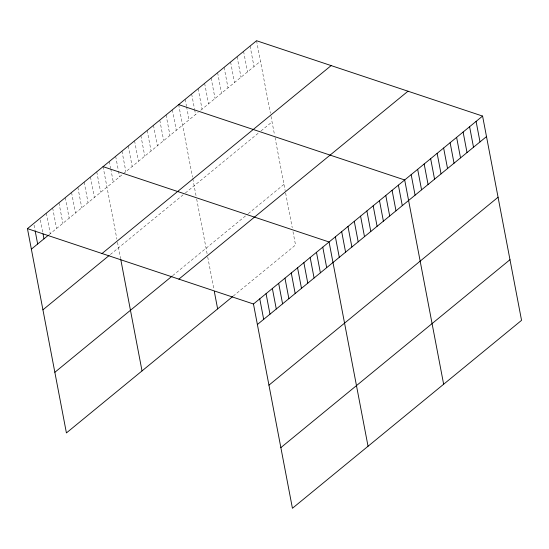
<?xml version="1.0" encoding="UTF-8"?>
<svg xmlns="http://www.w3.org/2000/svg" width="549" height="549" viewBox="0 0 549 549"><rect width="100%" height="100%" fill="white"/><g stroke="black" fill="none" stroke-linecap="round" stroke-linejoin="round"><path stroke-width="0.41" stroke-dasharray="2.75 2.06" d="M49.005 234.704L122.722 174.239M123.353 173.724L198.162 112.367M200.756 110.232L260.48 61.248M110.349 254.516L184.697 193.536M185.329 193.015L259.066 132.535M261.015 130.943L272.05 121.892M172.674 275.646L247.613 214.185M248.265 213.65L283.97 184.368M233.215 296.117L295.534 245.005L292.981 231.616M256.568 40.729L270.396 113.224M271 116.374L274.582 135.164M275.028 137.511L285.171 190.668M285.617 193.028L292.233 227.677M250.076 46.054L253.988 66.573M243.584 51.38L247.496 71.898M237.093 56.705L241.004 77.224M230.601 62.03L234.512 82.549M224.109 67.355L228.02 87.874M217.617 72.681L221.528 93.193M211.125 77.999L215.043 98.518M204.633 83.324L208.551 103.843M198.141 88.65L202.059 109.169M191.649 93.975L194.47 108.75M194.627 109.567L195.568 114.494M185.157 99.3L186.413 105.868M186.571 106.684L189.076 119.819M178.665 104.626L192.5 177.121M192.795 178.693L196.089 195.938M196.679 199.061L207.268 254.558M207.721 256.925L213.877 289.213M172.365 109.793L176.284 130.312M166.066 114.961L169.977 135.479M159.766 120.128L163.677 140.647M153.466 125.296L157.378 145.814M147.166 130.463L151.078 150.982M140.867 135.63L144.778 156.149M134.56 140.798L138.478 161.317M128.26 145.965L132.179 166.484M121.96 151.133L125.872 171.652M115.661 156.3L118.323 170.259M118.481 171.075L119.572 176.819M109.361 161.468L110.61 168.035M110.768 168.859L113.272 181.987M103.061 166.642L116.889 239.131M117.486 242.287L120.629 258.73M96.761 171.81L100.673 192.328M90.455 176.977L94.373 197.496M84.155 182.144L88.073 202.663M77.855 187.312L81.767 207.831M71.555 192.479L75.467 212.998M65.256 197.647L69.167 218.166M58.956 202.814L62.867 223.333M52.656 207.982L56.568 228.501M46.349 213.149L50.268 233.668M40.365 219.957L42.712 232.268M34.065 225.124L35.006 230.052"/><path stroke-width="0.82" d="M27.45 228.652L256.568 40.729L482.585 116.072L521.55 320.348L292.432 508.271L253.466 303.995L27.45 228.652L66.415 432.928L232.563 296.652M31.362 249.171L48.374 235.219M102.032 253.514L331.15 65.592M42.932 309.814L109.086 255.546M54.852 372.291L172.043 276.168M178.878 279.132L407.996 91.209M253.466 303.995L482.585 116.072M257.378 324.514L486.496 136.591M268.948 385.151L498.067 197.228M280.862 447.627L509.98 259.704M178.665 104.626L404.682 179.969L443.647 384.238M103.061 166.642L329.071 241.979L368.043 446.255M476.093 121.398L480.004 141.917M469.601 126.723L473.513 147.242M463.109 132.048L467.021 152.56M456.617 137.367L460.529 157.886M450.125 142.692L454.037 163.211M443.633 148.017L447.545 168.536M437.141 153.343L441.053 173.861M430.649 158.668L434.561 179.187M424.157 163.993L428.069 184.512M417.665 169.318L421.577 189.837M411.174 174.644L415.085 195.163M398.382 185.137L402.293 205.649M392.082 190.304L395.994 210.823M385.782 195.471L389.694 215.99M379.483 200.639L383.394 221.158M373.176 205.806L377.094 226.325M366.876 210.974L370.795 231.493M360.576 216.141L364.495 236.66M354.277 221.309L358.188 241.828M347.977 226.476L351.888 246.995M341.677 231.644L345.589 252.163M335.377 236.811L339.289 257.33M322.771 247.146L326.689 267.665M316.471 252.314L320.39 272.832M310.171 257.481L314.083 278M303.872 262.648L307.783 283.167M297.572 267.823L301.483 288.335M291.272 272.99L295.184 293.509M284.965 278.158L288.884 298.677M278.666 283.325L282.584 303.844M272.366 288.493L276.284 309.012M266.066 293.66L269.978 314.179M259.766 298.828L263.678 319.346M214.33 291.574L217.637 308.902M120.773 259.512L142.026 370.911M43.028 233.915L43.968 238.836M35.157 230.875L37.661 244.003"/></g></svg>
